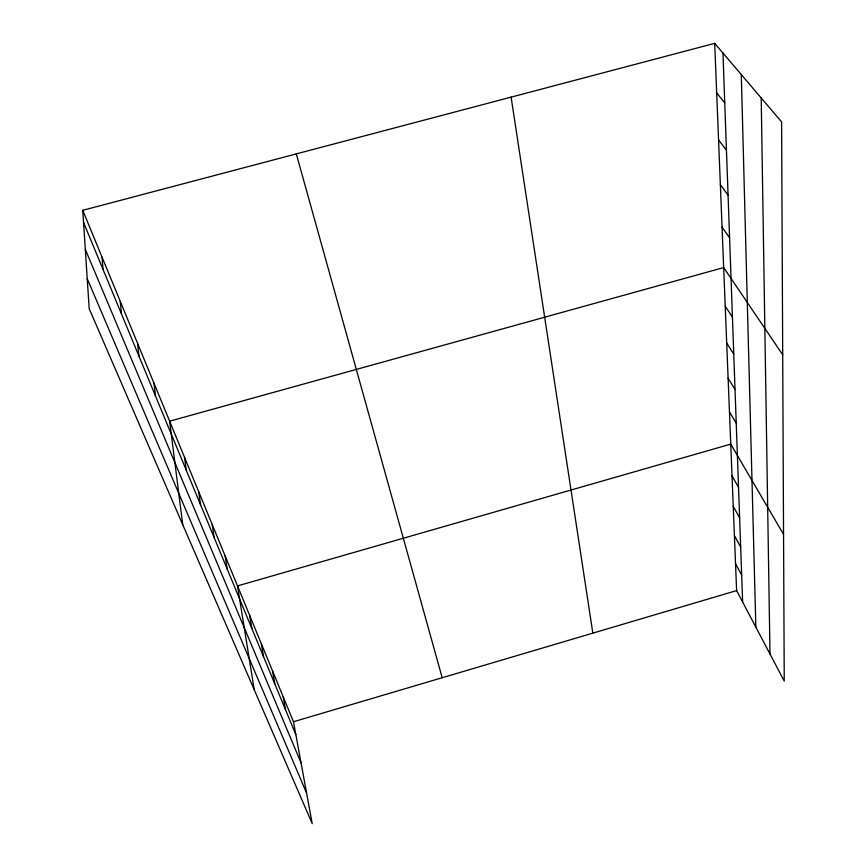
<?xml version="1.0" encoding="UTF-8"?>
<svg xmlns="http://www.w3.org/2000/svg" width="867" height="867" viewBox="0 0 867 867"><rect width="100%" height="100%" fill="white"/><g stroke="black" fill="none" stroke-linecap="round" stroke-linejoin="round"><path stroke-width="1.3" d="M293.48 721.745L736.614 590.59L714.701 43.35L82.755 210.323L89.193 308.685L312.218 823.65L293.48 721.745L82.755 210.323M714.701 43.35L781.601 121.9L784.245 681.094L736.614 590.59M716.684 92.921L724.758 102.945M718.57 139.945L726.459 150.24M720.358 184.617L728.063 195.14M722.059 227.111L729.591 237.829M782.706 354.766L723.685 267.578L169.639 421.178L182.731 524.665M725.224 306.17L732.442 317.192M726.698 343.007L733.764 354.148M728.107 378.207L735.021 389.435M729.461 411.879L736.235 423.183M783.551 534.419L730.751 444.11L237.504 585.908L254.248 689.796M732.019 475.918L738.532 487.33M733.244 506.393L739.627 517.827M734.414 535.611L740.678 547.066M735.53 563.658L741.675 575.114M87.22 278.621L306.604 793.132M85.313 249.338L301.044 762.895M83.546 222.44L295.842 734.631M296.308 153.893L442.181 677.734M283.206 696.83L285.536 709.759M272.509 670.852L274.785 683.825M261.346 643.758L263.568 656.763M249.685 615.472L251.853 628.499M225.149 555.91L227.176 568.958M511.107 97.147L592.833 633.148M212.22 524.535L214.171 537.573M198.695 491.697L200.548 504.702M184.508 457.277L186.264 470.239M154.012 383.257L155.507 396.056M137.582 343.365L138.926 356.055M120.275 301.369L121.456 313.908M102.024 257.087L103.032 269.431M722.97 53.06L742.64 602.056M741.296 74.573L755.861 627.166M761.204 97.949L769.994 654.032"/></g></svg>
